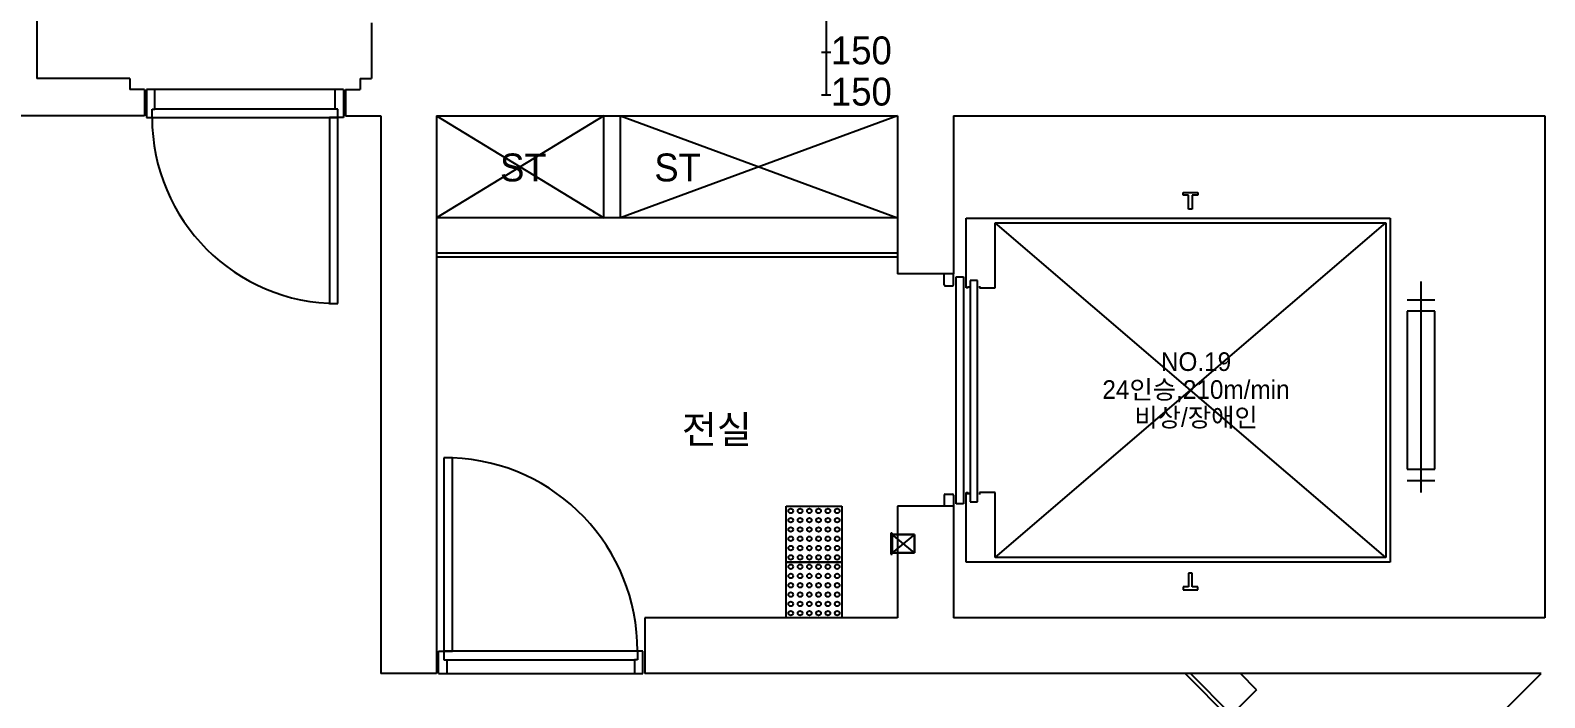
# Model space of a CAD drawing. Header units: millimetres. Extents: x 968909 to 1007504, y 395965 to 423289.
# Drawn here: x 990001 to 998146, y 409059 to 412648 of the extents above; entities that cross this region are included whole.
import ezdxf
from ezdxf.enums import TextEntityAlignment as Align

# ---------------------------------------------------------------- set-up
doc = ezdxf.new("R2010")
doc.units = ezdxf.units.MM
doc.header["$LTSCALE"] = 100
doc.layers.add('l4', color=4, linetype='Continuous')
doc.layers.add('TEX', color=3, linetype='Continuous')
doc.styles.add('돋움', font='Dotum.ttf')
doc.styles.add('돋음', font='Dotum.ttf')

msp = doc.modelspace()

# ---------------------------------------------------------------- linework, layer by layer
for p, q in [((994282.4, 413096.9, 54985.4), (994282.4, 412299.6, 54985.4)), ((994307.4, 412528.5, 54985.4), (994257.4, 412528.5, 54985.4)), ((994307.4, 412299.6, 54985.4), (994257.4, 412299.6, 54985.4))]:
    msp.add_line(p, q)
at = {"layer": 'l4'}
for p, q in [((990036.3, 413788.7, 54985.4), (990036.3, 412388.7, 54985.4)), ((991836.3, 412688.7, 54985.4), (991836.3, 412388.7, 54985.4)), ((990536.3, 412388.7, 54985.4), (990036.3, 412388.7, 54985.4)), ((990536.3, 412388.7, 54985.4), (990536.3, 412328.7, 54985.4)), ((991776.3, 412388.7, 54985.4), (991776.3, 412328.7, 54985.4)), ((991776.3, 412388.7, 54985.4), (991836.3, 412388.7, 54985.4)), ((990616.3, 412328.7, 54985.4), (990536.3, 412328.7, 54985.4)), ((990616.3, 412328.7, 54985.4), (990616.3, 412188.7, 54985.4)), ((990671.3, 412328.7, 0), (990626.3, 412328.7, 0)), ((990626.3, 412328.7, 0), (990626.3, 412178.7, 0)), ((991641.3, 412328.7, 0), (990671.3, 412328.7, 0)), ((990671.3, 412223.7, 0), (990671.3, 412328.7, 0)), ((991641.3, 412223.7, 0), (991641.3, 412328.7, 0)), ((991686.3, 412328.7, 0), (991641.3, 412328.7, 0)), ((991686.3, 412328.7, 0), (991686.3, 412178.7, 0)), ((991696.3, 412328.7, 54985.4), (991696.3, 412188.7, 54985.4)), ((991696.3, 412328.7, 54985.4), (991776.3, 412328.7, 54985.4)), ((990656.3, 412178.7, 0), (990656.3, 412223.7, 0)), ((990656.3, 412223.7, 0), (990671.3, 412223.7, 0)), ((991641.3, 412223.7, 0), (990671.3, 412223.7, 0)), ((991656.3, 412223.7, 0), (991641.3, 412223.7, 0)), ((991656.3, 412178.7, 0), (991656.3, 412223.7, 0)), ((990616.3, 412188.7, 54985.4), (989836.3, 412188.7, 54985.4)), ((990626.3, 412178.7, 0), (990656.3, 412178.7, 0)), ((990656.3, 412178.7, 0), (991656.3, 412178.7, 0)), ((991656.3, 412178.7, 0), (991611.3, 412178.7, 0)), ((991611.3, 412178.7, 0), (991611.3, 411178.7, 0)), ((991686.3, 412178.7, 0), (991656.3, 412178.7, 0)), ((991656.3, 411178.7, 0), (991656.3, 412178.7, 0)), ((991696.3, 412188.7, 54985.4), (991886.3, 412188.7, 54985.4)), ((991886.3, 412188.7, 54985.4), (991886.3, 409188.7, 54985.4)), ((993086.3, 412188.7, 0), (992186.3, 411638.7, 0)), ((992186.3, 412188.7, 0), (993086.3, 411638.7, 0)), ((992186.3, 412188.7, 54985.4), (994666.3, 412188.7, 54985.4)), ((992186.3, 412188.7, 54985.4), (992186.3, 409188.7, 54985.4)), ((993086.3, 411638.7, 0), (993086.3, 412188.7, 0)), ((993176.3, 411638.7, 0), (993176.3, 412188.7, 0)), ((993176.3, 412188.7, 0), (994666.3, 411638.7, 0)), ((994666.3, 412188.7, 0), (993176.3, 411638.7, 0)), ((994666.3, 412188.7, 54985.4), (994666.3, 411338.7, 54985.4)), ((994966.3, 412188.7, 54985.4), (998146.3, 412188.7, 54985.4)), ((994966.3, 412188.7, 54985.4), (994966.3, 411338.7, 54985.4)), ((998146.3, 412188.7, 54985.4), (998146.3, 409488.7, 54985.4)), ((996201, 411760.5, 54985.4), (996201, 411775.5, 54985.4)), ((996201, 411775.5, 54985.4), (996281, 411775.5, 54985.4)), ((996231, 411760.5, 54985.4), (996201, 411760.5, 54985.4)), ((996231, 411686.5, 54985.4), (996231, 411760.5, 54985.4)), ((996251, 411760.5, 54985.4), (996251, 411686.5, 54985.4)), ((996281, 411760.5, 54985.4), (996251, 411760.5, 54985.4)), ((996281, 411775.5, 54985.4), (996281, 411760.5, 54985.4)), ((996251, 411686.5, 54985.4), (996231, 411686.5, 54985.4)), ((994666.3, 411638.7, 0), (992186.3, 411638.7, 0)), ((993086.3, 411638.7, 0), (992186.3, 411638.7, 0)), ((994666.3, 411638.7, 0), (993176.3, 411638.7, 0)), ((995034, 411262.5, 54985.4), (995034, 411637.5, 54985.4)), ((995034, 411637.5, 54985.4), (997316, 411637.5, 54985.4)), ((995191, 409812.5, 54985.4), (997291, 411612.5, 54985.4)), ((997291, 409812.5, 54985.4), (995191, 411612.5, 54985.4)), ((995191, 411262.5, 54985.4), (995191, 411612.5, 54985.4)), ((995191, 411612.5, 54985.4), (997291, 411612.5, 54985.4)), ((997291, 411612.5, 54985.4), (997291, 409812.5, 54985.4)), ((997316, 411637.5, 54985.4), (997316, 409787.5, 54985.4)), ((994666.3, 411448.7, 0), (992186.3, 411448.7, 0)), ((994666.3, 411428.7, 0), (992186.3, 411428.7, 0)), ((994966.3, 411338.7, 54985.4), (994666.3, 411338.7, 54985.4)), ((994916.3, 411278.7, 54985.4), (994916.3, 411338.7, 54985.4)), ((994966.3, 411278.7, 54985.4), (994966.3, 411338.7, 54985.4)), ((994981, 410102.5, 54985.4), (994981, 411322.5, 54985.4)), ((994981, 411322.5, 54985.4), (995021, 411322.5, 54985.4)), ((995021, 411322.5, 54985.4), (995021, 410102.5, 54985.4)), ((994921.3, 411273.7, 54985.4), (994961.3, 411273.7, 54985.4)), ((995046, 411262.5, 54985.4), (995034, 411262.5, 54985.4)), ((995046, 411272.5, 54985.4), (995046, 411262.5, 54985.4)), ((995096, 411302.5, 54985.4), (995056, 411302.5, 54985.4)), ((995056, 411302.5, 54985.4), (995056, 410112.5, 54985.4)), ((995096, 410112.5, 54985.4), (995096, 411302.5, 54985.4)), ((995106, 411272.5, 54985.4), (995106, 411262.5, 54985.4)), ((995106, 411262.5, 54985.4), (995191, 411262.5, 54985.4)), ((997481, 410162.5, 54985.4), (997481, 411297.5, 54985.4)), ((991611.3, 411178.7, 0), (991656.3, 411178.7, 0)), ((997556, 411197.5, 54985.4), (997406, 411197.5, 54985.4)), ((997556, 411137.5, 54985.4), (997406, 411137.5, 54985.4)), ((997406, 411137.5, 54985.4), (997406, 410287.5, 54985.4)), ((997556, 410287.5, 54985.4), (997556, 411137.5, 54985.4)), ((992271.3, 410348.7, 0), (992226.3, 410348.7, 0)), ((992226.3, 410348.7, 0), (992226.3, 409308.7, 0)), ((992271.3, 409308.7, 0), (992271.3, 410348.7, 0)), ((997406, 410287.5, 54985.4), (997556, 410287.5, 54985.4)), ((997406, 410227.5, 54985.4), (997556, 410227.5, 54985.4)), ((994916.3, 410148.7, 54985.4), (994916.3, 410088.7, 54985.4)), ((994921.3, 410153.7, 54985.4), (994961.3, 410153.7, 54985.4)), ((994966.3, 410148.7, 54985.4), (994966.3, 410088.7, 54985.4)), ((995021, 410102.5, 54985.4), (994981, 410102.5, 54985.4)), ((995034, 410162.5, 54985.4), (995046, 410162.5, 54985.4)), ((995034, 409787.5, 54985.4), (995034, 410162.5, 54985.4)), ((995046, 410152.5, 54985.4), (995046, 410162.5, 54985.4)), ((995046, 410162.5, 54985.4), (995046, 410152.5, 54985.4)), ((995056, 410112.5, 54985.4), (995096, 410112.5, 54985.4)), ((995191, 410162.5, 54985.4), (995106, 410162.5, 54985.4)), ((995106, 410162.5, 54985.4), (995106, 410152.5, 54985.4)), ((995191, 409812.5, 54985.4), (995191, 410162.5, 54985.4)), ((994066.3, 409788.7, 0), (994066.3, 410088.7, 0)), ((994066.3, 410088.7, 0), (994366.3, 410088.7, 0)), ((994366.3, 410088.7, 0), (994366.3, 409788.7, 0)), ((994966.3, 410088.7, 54985.4), (994666.3, 410088.7, 54985.4)), ((994666.3, 410088.7, 54985.4), (994666.3, 409488.7, 54985.4)), ((994966.3, 410088.7, 54985.4), (994966.3, 409488.7, 54985.4)), ((994636.3, 409944.7, 54985.4), (994629.6, 409944.7, 54985.4)), ((994629.6, 409944.7, 54985.4), (994629.6, 409830.3, 54985.4)), ((994629.6, 409944.7, 54985.4), (994629.6, 409830.3, 54985.4)), ((994636.3, 409944.7, 54985.4), (994629.6, 409944.7, 54985.4)), ((994636.3, 409830.3, 54985.4), (994636.3, 409944.7, 54985.4)), ((994636.3, 409830.3, 54985.4), (994636.3, 409944.7, 54985.4)), ((994756.9, 409837.5, 54985.4), (994636.3, 409937.5, 54985.4)), ((994756.9, 409937.5, 54985.4), (994636.3, 409837.5, 54985.4)), ((994636.3, 409837.5, 54985.4), (994636.3, 409937.5, 54985.4)), ((994636.3, 409937.5, 54985.4), (994756.9, 409937.5, 54985.4)), ((994636.3, 409937.5, 54985.4), (994636.3, 409837.5, 54985.4)), ((994756.9, 409937.5, 54985.4), (994636.3, 409937.5, 54985.4)), ((994756.9, 409937.5, 54985.4), (994756.9, 409837.5, 54985.4)), ((994756.9, 409837.5, 54985.4), (994756.9, 409937.5, 54985.4)), ((994066.3, 409488.7, 0), (994066.3, 409788.7, 0)), ((994066.3, 409788.7, 0), (994366.3, 409788.7, 0)), ((994366.3, 409788.7, 0), (994066.3, 409788.7, 0)), ((994366.3, 409788.7, 0), (994366.3, 409488.7, 0)), ((994629.6, 409830.3, 54985.4), (994636.3, 409830.3, 54985.4)), ((994629.6, 409830.3, 54985.4), (994636.3, 409830.3, 54985.4)), ((994756.9, 409837.5, 54985.4), (994636.3, 409837.5, 54985.4)), ((994636.3, 409837.5, 54985.4), (994756.9, 409837.5, 54985.4)), ((997316, 409787.5, 54985.4), (995034, 409787.5, 54985.4)), ((997291, 409812.5, 54985.4), (995191, 409812.5, 54985.4)), ((996251, 409728.5, 54985.4), (996231, 409728.5, 54985.4)), ((996231, 409728.5, 54985.4), (996231, 409654.5, 54985.4)), ((996251, 409654.5, 54985.4), (996251, 409728.5, 54985.4)), ((996201, 409654.5, 54985.4), (996201, 409639.5, 54985.4)), ((996231, 409654.5, 54985.4), (996201, 409654.5, 54985.4)), ((996201, 409639.5, 54985.4), (996281, 409639.5, 54985.4)), ((996281, 409654.5, 54985.4), (996251, 409654.5, 54985.4)), ((996281, 409639.5, 54985.4), (996281, 409654.5, 54985.4)), ((993306.3, 409488.7, 54985.4), (993306.3, 409188.7, 54985.4)), ((994666.3, 409488.7, 54985.4), (993306.3, 409488.7, 54985.4)), ((994366.3, 409488.7, 0), (994066.3, 409488.7, 0)), ((998146.3, 409488.7, 54985.4), (994966.3, 409488.7, 54985.4)), ((992196.3, 409308.7, 0), (992226.3, 409308.7, 0)), ((992196.3, 409188.7, 0), (992196.3, 409308.7, 0)), ((993266.3, 409308.7, 0), (992226.3, 409308.7, 0)), ((992226.3, 409308.7, 0), (992226.3, 409263.7, 0)), ((992226.3, 409308.7, 0), (992271.3, 409308.7, 0)), ((993266.3, 409308.7, 0), (993266.3, 409263.7, 0)), ((993296.3, 409308.7, 0), (993266.3, 409308.7, 0)), ((993296.3, 409188.7, 0), (993296.3, 409308.7, 0)), ((992226.3, 409263.7, 0), (992241.3, 409263.7, 0)), ((992241.3, 409263.7, 0), (993251.3, 409263.7, 0)), ((992241.3, 409263.7, 0), (992241.3, 409188.7, 0)), ((993266.3, 409263.7, 0), (993251.3, 409263.7, 0)), ((993251.3, 409263.7, 0), (993251.3, 409188.7, 0)), ((992186.3, 409188.7, 54985.4), (991886.3, 409188.7, 54985.4)), ((992196.3, 409188.7, 0), (992241.3, 409188.7, 0)), ((992241.3, 409188.7, 0), (993251.3, 409188.7, 0)), ((993251.3, 409188.7, 0), (993296.3, 409188.7, 0)), ((998126.4, 409188.7, 54985.4), (993306.3, 409188.7, 54985.4)), ((996455.5, 408946.1, 0), (996212.9, 409188.7, 0)), ((996462.6, 408967.3, 0), (996241.2, 409188.7, 0)), ((996596.9, 409101.7, 0), (996509.9, 409188.7, 0)), ((997070.7, 408132.9, 54985.4), (998126.4, 409188.7, 54985.4)), ((996596.9, 409101.7, 0), (996462.6, 408967.3, 0))]:
    msp.add_line(p, q, dxfattribs=at)
for centre in [(994091.3, 410063.7, 0), (994091.3, 410013.7, 0), (994141.3, 410063.7, 0), (994141.3, 410013.7, 0), (994191.3, 410063.7, 0), (994191.3, 410013.7, 0), (994241.3, 410063.7, 0), (994241.3, 410013.7, 0), (994291.3, 410063.7, 0), (994291.3, 410013.7, 0), (994341.3, 410063.7, 0), (994341.3, 410013.7, 0), (994091.3, 409963.7, 0), (994141.3, 409963.7, 0), (994191.3, 409963.7, 0), (994241.3, 409963.7, 0), (994291.3, 409963.7, 0), (994341.3, 409963.7, 0), (994091.3, 409913.7, 0), (994091.3, 409863.7, 0), (994141.3, 409913.7, 0), (994141.3, 409863.7, 0), (994191.3, 409913.7, 0), (994191.3, 409863.7, 0), (994241.3, 409913.7, 0), (994241.3, 409863.7, 0), (994291.3, 409913.7, 0), (994291.3, 409863.7, 0), (994341.3, 409913.7, 0), (994341.3, 409863.7, 0), (994091.3, 409813.7, 0), (994091.3, 409763.7, 0), (994141.3, 409813.7, 0), (994141.3, 409763.7, 0), (994191.3, 409813.7, 0), (994191.3, 409763.7, 0), (994241.3, 409813.7, 0), (994241.3, 409763.7, 0), (994291.3, 409813.7, 0), (994291.3, 409763.7, 0), (994341.3, 409813.7, 0), (994341.3, 409763.7, 0), (994091.3, 409713.7, 0), (994141.3, 409713.7, 0), (994191.3, 409713.7, 0), (994241.3, 409713.7, 0), (994291.3, 409713.7, 0), (994341.3, 409713.7, 0), (994091.3, 409663.7, 0), (994091.3, 409613.7, 0), (994141.3, 409663.7, 0), (994141.3, 409613.7, 0), (994191.3, 409663.7, 0), (994191.3, 409613.7, 0), (994241.3, 409663.7, 0), (994241.3, 409613.7, 0), (994291.3, 409663.7, 0), (994291.3, 409613.7, 0), (994341.3, 409663.7, 0), (994341.3, 409613.7, 0), (994091.3, 409563.7, 0), (994141.3, 409563.7, 0), (994191.3, 409563.7, 0), (994241.3, 409563.7, 0), (994291.3, 409563.7, 0), (994341.3, 409563.7, 0), (994091.3, 409513.7, 0), (994141.3, 409513.7, 0), (994191.3, 409513.7, 0), (994241.3, 409513.7, 0), (994291.3, 409513.7, 0), (994341.3, 409513.7, 0)]:
    msp.add_circle(centre, 12.5, dxfattribs=at)
for centre, radius, start, end in [((991656.3, 412178.7, 0), 1000, 180, 270), ((994921.3, 411278.7, 54985.4), 5, 180, 270), ((994961.3, 411278.7, 54985.4), 5, 270, 0), ((992232.1, 409315.2, 0), 1034.3, 359.64175, 87.82469), ((994921.3, 410148.7, 54985.4), 5, 90, 180), ((994961.3, 410148.7, 54985.4), 5, 0, 90)]:
    msp.add_arc(centre, radius, start, end, dxfattribs=at)

# ---------------------------------------------------------------- texts
at = {"layer": 'l4', "style": '돋음'}
for s, height, p in [('ST', 150, (992653.2, 411910.3, 0)), ('ST', 150, (993482.9, 411910.3, 0)), ('NO.19', 100, (996271, 410866.2, 0)), ('24인승,210m/min', 100, (996271, 410716.2, 0)), ('전실', 150, (993694.1, 410501.9, 0)), ('비상/장애인', 100, (996271, 410566.2, 0))]:
    msp.add_text(s, height=height, dxfattribs=at).set_placement(p, align=Align.MIDDLE_CENTER)
at = {"layer": 'TEX', "style": '돋움'}
for p in [(994307.4, 412464.9, 54985.4), (994307.4, 412243.1, 54985.4)]:
    msp.add_text('150', height=150, dxfattribs=at).set_placement(p)

doc.saveas('drawing.dxf')
